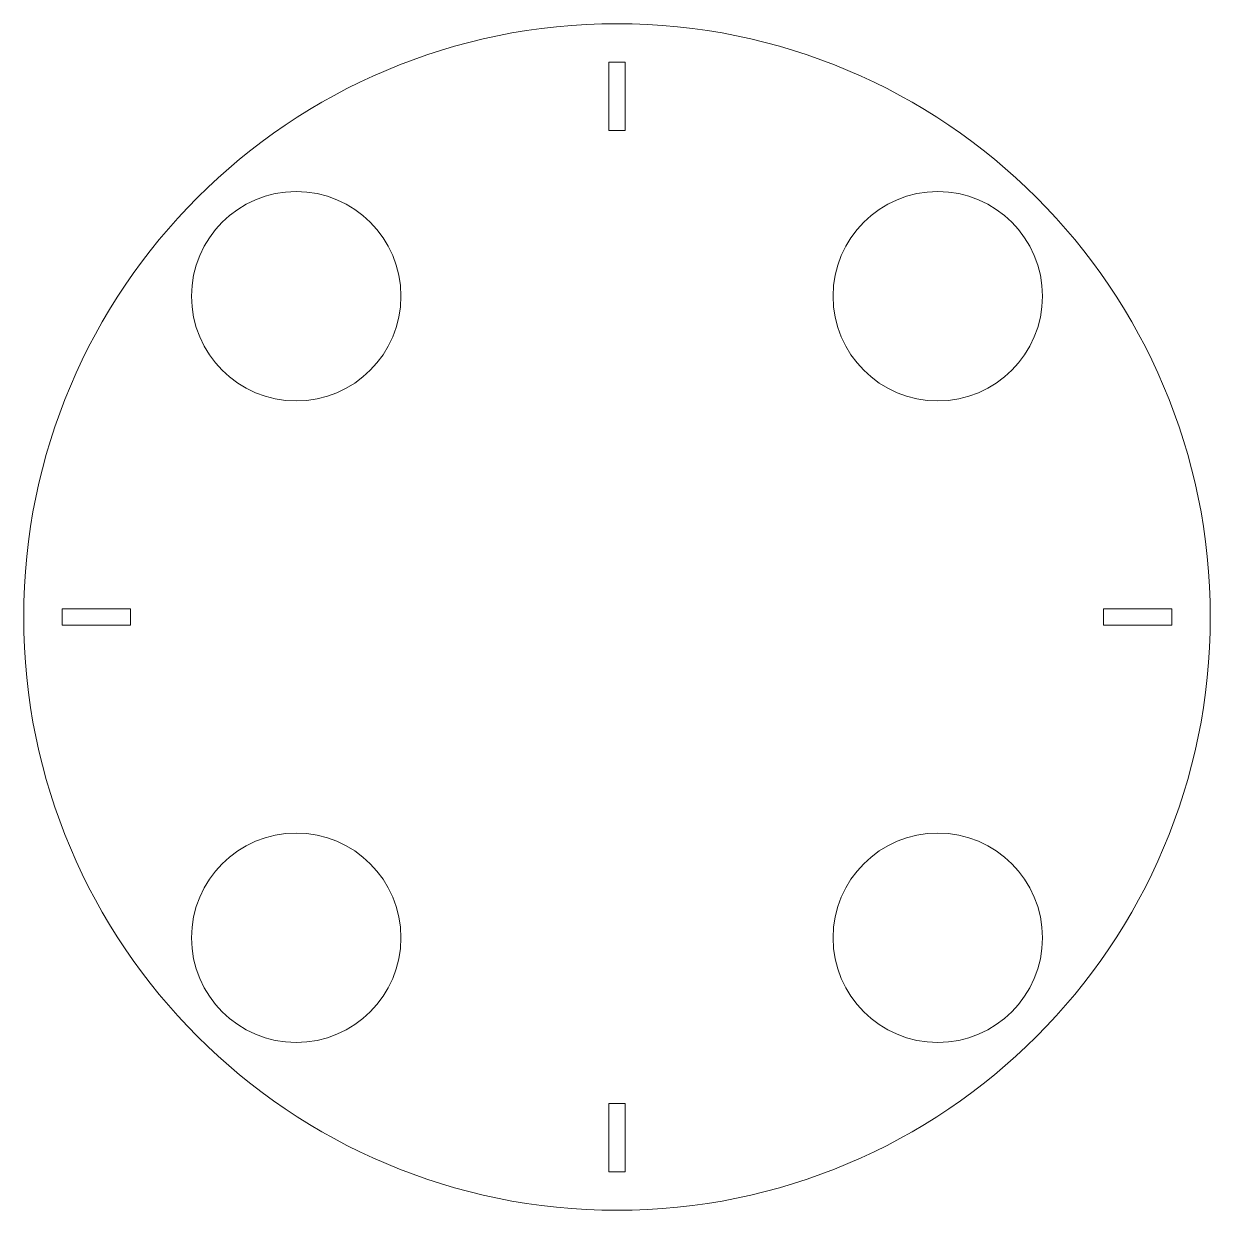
# Model space of a CAD drawing. Header units: millimetres. Extents: x -108 to 108, y -108 to 108.
import ezdxf

# ---------------------------------------------------------------- set-up
doc = ezdxf.new("R2010")
doc.units = ezdxf.units.MM

msp = doc.modelspace()

# ---------------------------------------------------------------- linework, layer by layer
at = {"color": 7, "linetype": 'Continuous', "lineweight": 15}
for p, q in [((-1.46, 100.97), (-1.46, 88.52)), ((1.46, 100.97), (-1.46, 100.97)), ((1.46, 88.52), (1.46, 100.97)), ((-1.46, 88.52), (1.46, 88.52)), ((-88.52, 1.46), (-100.97, 1.46)), ((-100.97, 1.46), (-100.97, -1.46)), ((-88.52, -1.46), (-88.52, 1.46)), ((100.97, 1.46), (88.52, 1.46)), ((88.52, 1.46), (88.52, -1.46)), ((100.97, -1.46), (100.97, 1.46)), ((-100.97, -1.46), (-88.52, -1.46)), ((88.52, -1.46), (100.97, -1.46)), ((1.46, -88.52), (-1.46, -88.52)), ((-1.46, -88.52), (-1.46, -100.97)), ((1.46, -100.97), (1.46, -88.52)), ((-1.46, -100.97), (1.46, -100.97))]:
    msp.add_line(p, q, dxfattribs=at)
for centre, radius in [((0, 0), 107.95), ((-58.37, 58.37), 19.05), ((58.37, 58.37), 19.05), ((-58.37, -58.37), 19.05), ((58.37, -58.37), 19.05)]:
    msp.add_circle(centre, radius, dxfattribs=at)

doc.saveas('drawing.dxf')
